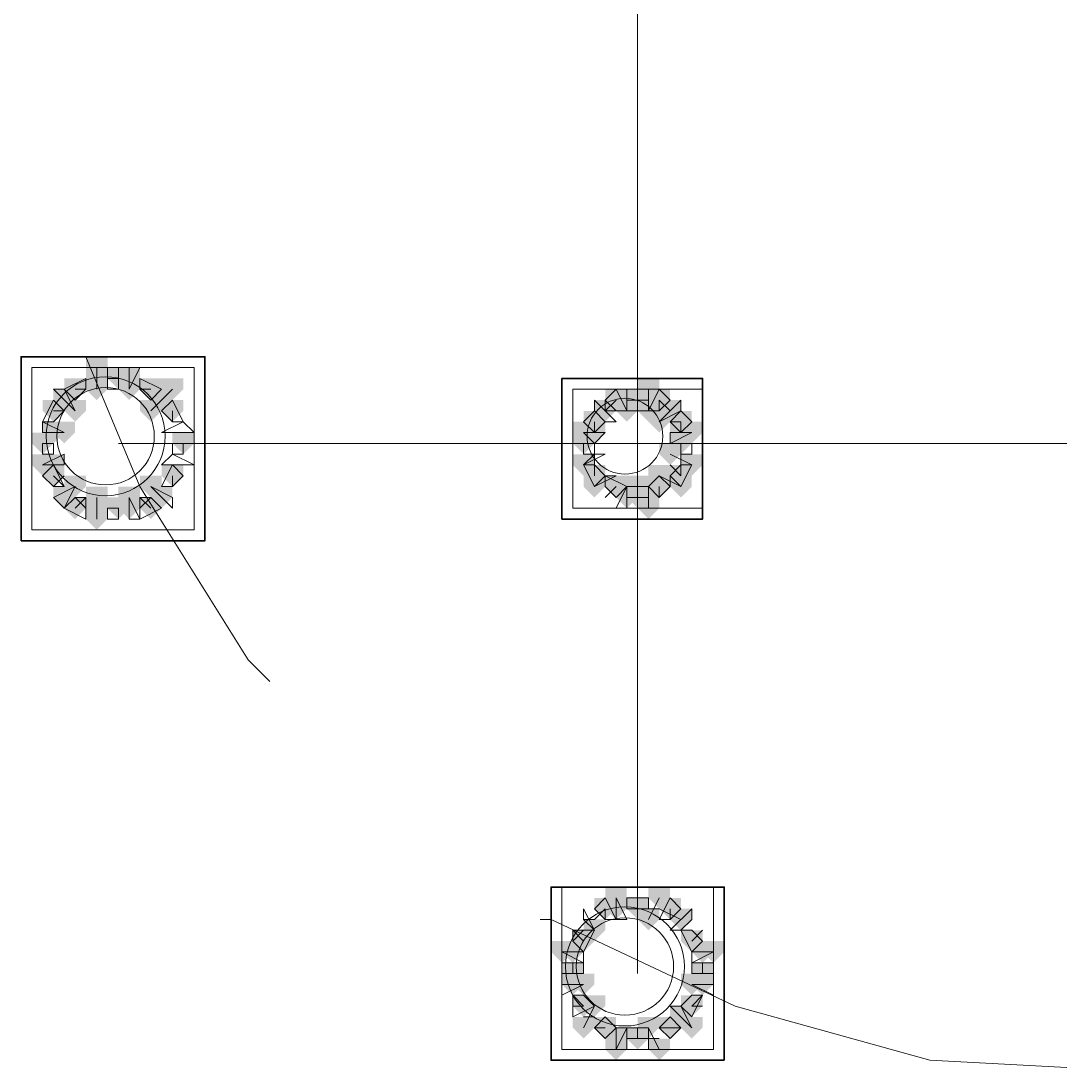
# Model space of a CAD drawing. Header units: millimetres. Extents: x 2315 to 4619, y 1334 to 1897.
# Drawn here: x 3606.06 to 3611.92, y 1548.66 to 1554.59 of the extents above; entities that cross this region are included whole.
import ezdxf

# ---------------------------------------------------------------- set-up
doc = ezdxf.new("R2010")
doc.units = ezdxf.units.MM
for name, color, linetype, true_color in [('PDF_10', 7, 'Continuous', 0x00b85c), ('PDF_AXIS', 7, 'Continuous', 0x00b85c), ('PDF_柱构件', 7, 'Continuous', 0x00b85c), ('PDF_转运站初步方案', 7, 'Continuous', 0x00b85c)]:
    doc.layers.add(name, color=color, linetype=linetype, true_color=true_color)
doc.layers.add('PDF_中心线层', color=1, linetype='Continuous')
doc.layers.add('PDF_粗实线层', color=7, linetype='Continuous')

msp = doc.modelspace()

# ---------------------------------------------------------------- hatches: boundary and pattern name
at = {"layer": 'PDF_10', "transparency": 33554559}
for points in [[(3606.6056, 1552.6298), (3606.5445, 1552.6298), (3606.5445, 1552.5687), (3606.6056, 1552.5076), (3606.6667, 1552.5687), (3606.6667, 1552.6298)], [(3606.6056, 1552.6298), (3606.5445, 1552.6298), (3606.5445, 1552.5687), (3606.6056, 1552.5076), (3606.6667, 1552.5687), (3606.6667, 1552.6298)], [(3606.3613, 1552.5687), (3606.3002, 1552.5687), (3606.3002, 1552.5076), (3606.3613, 1552.4466), (3606.4223, 1552.5076), (3606.4223, 1552.5687)], [(3606.3613, 1552.5687), (3606.3002, 1552.5687), (3606.3002, 1552.5076), (3606.3613, 1552.4466), (3606.4223, 1552.5076), (3606.4223, 1552.5687)], [(3606.7888, 1552.5687), (3606.7277, 1552.5687), (3606.7277, 1552.5076), (3606.7888, 1552.4466), (3606.8499, 1552.5076), (3606.8499, 1552.5687)], [(3606.7888, 1552.5687), (3606.7277, 1552.5687), (3606.7277, 1552.5076), (3606.7888, 1552.4466), (3606.8499, 1552.5076), (3606.8499, 1552.5687)], [(3609.4153, 1552.5076), (3609.3542, 1552.5076), (3609.3542, 1552.4466), (3609.4153, 1552.3855), (3609.4764, 1552.4466), (3609.4764, 1552.5076)], [(3609.4153, 1552.5076), (3609.3542, 1552.5076), (3609.3542, 1552.4466), (3609.4153, 1552.3855), (3609.4764, 1552.4466), (3609.4764, 1552.5076)], [(3609.5375, 1552.5076), (3609.4764, 1552.5076), (3609.4764, 1552.4466), (3609.5375, 1552.3855), (3609.5986, 1552.4466), (3609.5986, 1552.5076)], [(3609.5375, 1552.5076), (3609.4764, 1552.5076), (3609.4764, 1552.4466), (3609.5375, 1552.3855), (3609.5986, 1552.4466), (3609.5986, 1552.5076)], [(3609.6596, 1552.5076), (3609.5986, 1552.5076), (3609.5986, 1552.4466), (3609.6596, 1552.3855), (3609.7207, 1552.4466), (3609.7207, 1552.5076)], [(3609.6596, 1552.5076), (3609.5986, 1552.5076), (3609.5986, 1552.4466), (3609.6596, 1552.3855), (3609.7207, 1552.4466), (3609.7207, 1552.5076)], [(3606.2391, 1552.4466), (3606.178, 1552.4466), (3606.178, 1552.3855), (3606.2391, 1552.3244), (3606.3002, 1552.3855), (3606.3002, 1552.4466)], [(3606.2391, 1552.4466), (3606.178, 1552.4466), (3606.178, 1552.3855), (3606.2391, 1552.3244), (3606.3002, 1552.3855), (3606.3002, 1552.4466)], [(3606.911, 1552.4466), (3606.8499, 1552.4466), (3606.8499, 1552.3855), (3606.911, 1552.3244), (3606.9721, 1552.3855), (3606.9721, 1552.4466)], [(3606.911, 1552.4466), (3606.8499, 1552.4466), (3606.8499, 1552.3855), (3606.911, 1552.3244), (3606.9721, 1552.3855), (3606.9721, 1552.4466)], [(3606.911, 1552.4466), (3606.8499, 1552.4466), (3606.8499, 1552.3855), (3606.911, 1552.3244), (3606.9721, 1552.3855), (3606.9721, 1552.4466)], [(3609.2931, 1552.3855), (3609.2321, 1552.3855), (3609.2321, 1552.3244), (3609.2931, 1552.2633), (3609.3542, 1552.3244), (3609.3542, 1552.3855)], [(3609.2931, 1552.3855), (3609.2321, 1552.3855), (3609.2321, 1552.3244), (3609.2931, 1552.2633), (3609.3542, 1552.3244), (3609.3542, 1552.3855)], [(3609.2931, 1552.3855), (3609.2321, 1552.3855), (3609.2321, 1552.3244), (3609.2931, 1552.2633), (3609.3542, 1552.3244), (3609.3542, 1552.3855)], [(3609.7818, 1552.3855), (3609.7207, 1552.3855), (3609.7207, 1552.3244), (3609.7818, 1552.2633), (3609.8429, 1552.3244), (3609.8429, 1552.3855)], [(3609.7818, 1552.3855), (3609.7207, 1552.3855), (3609.7207, 1552.3244), (3609.7818, 1552.2633), (3609.8429, 1552.3244), (3609.8429, 1552.3855)], [(3606.178, 1552.2633), (3606.1169, 1552.2633), (3606.1169, 1552.2022), (3606.178, 1552.1412), (3606.2391, 1552.2022), (3606.2391, 1552.2633)], [(3606.178, 1552.2633), (3606.1169, 1552.2633), (3606.1169, 1552.2022), (3606.178, 1552.1412), (3606.2391, 1552.2022), (3606.2391, 1552.2633)], [(3606.9721, 1552.2633), (3606.911, 1552.2633), (3606.911, 1552.2022), (3606.9721, 1552.1412), (3607.0331, 1552.2022), (3607.0331, 1552.2633)], [(3606.9721, 1552.2633), (3606.911, 1552.2633), (3606.911, 1552.2022), (3606.9721, 1552.1412), (3607.0331, 1552.2022), (3607.0331, 1552.2633)], [(3609.2321, 1552.2633), (3609.171, 1552.2633), (3609.171, 1552.2022), (3609.2321, 1552.1412), (3609.2931, 1552.2022), (3609.2931, 1552.2633)], [(3609.2321, 1552.2633), (3609.171, 1552.2633), (3609.171, 1552.2022), (3609.2321, 1552.1412), (3609.2931, 1552.2022), (3609.2931, 1552.2633)], [(3609.7818, 1552.2633), (3609.7207, 1552.2633), (3609.7207, 1552.2022), (3609.7818, 1552.1412), (3609.8429, 1552.2022), (3609.8429, 1552.2633)], [(3609.7818, 1552.2633), (3609.7207, 1552.2633), (3609.7207, 1552.2022), (3609.7818, 1552.1412), (3609.8429, 1552.2022), (3609.8429, 1552.2633)], [(3606.2391, 1552.0801), (3606.178, 1552.0801), (3606.178, 1552.019), (3606.2391, 1551.9579), (3606.3002, 1552.019), (3606.3002, 1552.0801)], [(3606.2391, 1552.0801), (3606.178, 1552.0801), (3606.178, 1552.019), (3606.2391, 1551.9579), (3606.3002, 1552.019), (3606.3002, 1552.0801)], [(3606.911, 1552.0801), (3606.8499, 1552.0801), (3606.8499, 1552.019), (3606.911, 1551.9579), (3606.9721, 1552.019), (3606.9721, 1552.0801)], [(3606.911, 1552.0801), (3606.8499, 1552.0801), (3606.8499, 1552.019), (3606.911, 1551.9579), (3606.9721, 1552.019), (3606.9721, 1552.0801)], [(3609.2931, 1552.0801), (3609.2321, 1552.0801), (3609.2321, 1552.019), (3609.2931, 1551.9579), (3609.3542, 1552.019), (3609.3542, 1552.0801)], [(3609.2931, 1552.0801), (3609.2321, 1552.0801), (3609.2321, 1552.019), (3609.2931, 1551.9579), (3609.3542, 1552.019), (3609.3542, 1552.0801)], [(3609.7818, 1552.0801), (3609.7207, 1552.0801), (3609.7207, 1552.019), (3609.7818, 1551.9579), (3609.8429, 1552.019), (3609.8429, 1552.0801)], [(3609.7818, 1552.0801), (3609.7207, 1552.0801), (3609.7207, 1552.019), (3609.7818, 1551.9579), (3609.8429, 1552.019), (3609.8429, 1552.0801)], [(3609.4153, 1552.019), (3609.3542, 1552.019), (3609.3542, 1551.9579), (3609.4153, 1551.8968), (3609.4764, 1551.9579), (3609.4764, 1552.019)], [(3609.4153, 1552.019), (3609.3542, 1552.019), (3609.3542, 1551.9579), (3609.4153, 1551.8968), (3609.4764, 1551.9579), (3609.4764, 1552.019)], [(3609.6596, 1552.019), (3609.5986, 1552.019), (3609.5986, 1551.9579), (3609.6596, 1551.8968), (3609.7207, 1551.9579), (3609.7207, 1552.019)], [(3609.6596, 1552.019), (3609.5986, 1552.019), (3609.5986, 1551.9579), (3609.6596, 1551.8968), (3609.7207, 1551.9579), (3609.7207, 1552.019)], [(3609.5375, 1551.9579), (3609.4764, 1551.9579), (3609.4764, 1551.8968), (3609.5375, 1551.8357), (3609.5986, 1551.8968), (3609.5986, 1551.9579)], [(3609.5375, 1551.9579), (3609.4764, 1551.9579), (3609.4764, 1551.8968), (3609.5375, 1551.8357), (3609.5986, 1551.8968), (3609.5986, 1551.9579)], [(3606.3613, 1551.8968), (3606.3002, 1551.8968), (3606.3002, 1551.8357), (3606.3613, 1551.7747), (3606.4223, 1551.8357), (3606.4223, 1551.8968)], [(3606.3613, 1551.8968), (3606.3002, 1551.8968), (3606.3002, 1551.8357), (3606.3613, 1551.7747), (3606.4223, 1551.8357), (3606.4223, 1551.8968)], [(3606.6056, 1551.8968), (3606.5445, 1551.8968), (3606.5445, 1551.8357), (3606.6056, 1551.7747), (3606.6667, 1551.8357), (3606.6667, 1551.8968)], [(3606.6056, 1551.8968), (3606.5445, 1551.8968), (3606.5445, 1551.8357), (3606.6056, 1551.7747), (3606.6667, 1551.8357), (3606.6667, 1551.8968)], [(3606.7888, 1551.8968), (3606.7277, 1551.8968), (3606.7277, 1551.8357), (3606.7888, 1551.7747), (3606.8499, 1551.8357), (3606.8499, 1551.8968)], [(3606.7888, 1551.8968), (3606.7277, 1551.8968), (3606.7277, 1551.8357), (3606.7888, 1551.7747), (3606.8499, 1551.8357), (3606.8499, 1551.8968)], [(3609.3542, 1549.6368), (3609.2931, 1549.6368), (3609.2931, 1549.5757), (3609.3542, 1549.5147), (3609.4153, 1549.5757), (3609.4153, 1549.6368)], [(3609.3542, 1549.6368), (3609.2931, 1549.6368), (3609.2931, 1549.5757), (3609.3542, 1549.5147), (3609.4153, 1549.5757), (3609.4153, 1549.6368)], [(3609.5375, 1549.6368), (3609.4764, 1549.6368), (3609.4764, 1549.5757), (3609.5375, 1549.5147), (3609.5986, 1549.5757), (3609.5986, 1549.6368)], [(3609.5375, 1549.6368), (3609.4764, 1549.6368), (3609.4764, 1549.5757), (3609.5375, 1549.5147), (3609.5986, 1549.5757), (3609.5986, 1549.6368)], [(3609.7207, 1549.6368), (3609.6596, 1549.6368), (3609.6596, 1549.5757), (3609.7207, 1549.5147), (3609.7818, 1549.5757), (3609.7818, 1549.6368)], [(3609.7207, 1549.6368), (3609.6596, 1549.6368), (3609.6596, 1549.5757), (3609.7207, 1549.5147), (3609.7818, 1549.5757), (3609.7818, 1549.6368)], [(3609.2321, 1549.4536), (3609.171, 1549.4536), (3609.171, 1549.3925), (3609.2321, 1549.3314), (3609.2931, 1549.3925), (3609.2931, 1549.4536)], [(3609.2321, 1549.4536), (3609.171, 1549.4536), (3609.171, 1549.3925), (3609.2321, 1549.3314), (3609.2931, 1549.3925), (3609.2931, 1549.4536)], [(3609.8429, 1549.4536), (3609.7818, 1549.4536), (3609.7818, 1549.3925), (3609.8429, 1549.3314), (3609.904, 1549.3925), (3609.904, 1549.4536)], [(3609.8429, 1549.4536), (3609.7818, 1549.4536), (3609.7818, 1549.3925), (3609.8429, 1549.3314), (3609.904, 1549.3925), (3609.904, 1549.4536)], [(3609.171, 1549.2703), (3609.1099, 1549.2703), (3609.1099, 1549.2093), (3609.171, 1549.1482), (3609.2321, 1549.2093), (3609.2321, 1549.2703)], [(3609.171, 1549.2703), (3609.1099, 1549.2703), (3609.1099, 1549.2093), (3609.171, 1549.1482), (3609.2321, 1549.2093), (3609.2321, 1549.2703)], [(3609.904, 1549.2703), (3609.8429, 1549.2703), (3609.8429, 1549.2093), (3609.904, 1549.1482), (3609.965, 1549.2093), (3609.965, 1549.2703)], [(3609.904, 1549.2703), (3609.8429, 1549.2703), (3609.8429, 1549.2093), (3609.904, 1549.1482), (3609.965, 1549.2093), (3609.965, 1549.2703)], [(3609.904, 1549.2703), (3609.8429, 1549.2703), (3609.8429, 1549.2093), (3609.904, 1549.1482), (3609.965, 1549.2093), (3609.965, 1549.2703)], [(3609.2321, 1549.0871), (3609.171, 1549.0871), (3609.171, 1549.026), (3609.2321, 1548.9649), (3609.2931, 1549.026), (3609.2931, 1549.0871)], [(3609.2321, 1549.0871), (3609.171, 1549.0871), (3609.171, 1549.026), (3609.2321, 1548.9649), (3609.2931, 1549.026), (3609.2931, 1549.0871)], [(3609.8429, 1549.0871), (3609.7818, 1549.0871), (3609.7818, 1549.026), (3609.8429, 1548.9649), (3609.904, 1549.026), (3609.904, 1549.0871)], [(3609.8429, 1549.0871), (3609.7818, 1549.0871), (3609.7818, 1549.026), (3609.8429, 1548.9649), (3609.904, 1549.026), (3609.904, 1549.0871)], [(3609.3542, 1548.9649), (3609.2931, 1548.9649), (3609.2931, 1548.9039), (3609.3542, 1548.8428), (3609.4153, 1548.9039), (3609.4153, 1548.9649)], [(3609.3542, 1548.9649), (3609.2931, 1548.9649), (3609.2931, 1548.9039), (3609.3542, 1548.8428), (3609.4153, 1548.9039), (3609.4153, 1548.9649)], [(3609.3542, 1548.9649), (3609.2931, 1548.9649), (3609.2931, 1548.9039), (3609.3542, 1548.8428), (3609.4153, 1548.9039), (3609.4153, 1548.9649)], [(3609.7207, 1548.9649), (3609.6596, 1548.9649), (3609.6596, 1548.9039), (3609.7207, 1548.8428), (3609.7818, 1548.9039), (3609.7818, 1548.9649)], [(3609.7207, 1548.9649), (3609.6596, 1548.9649), (3609.6596, 1548.9039), (3609.7207, 1548.8428), (3609.7818, 1548.9039), (3609.7818, 1548.9649)], [(3609.7207, 1548.9649), (3609.6596, 1548.9649), (3609.6596, 1548.9039), (3609.7207, 1548.8428), (3609.7818, 1548.9039), (3609.7818, 1548.9649)], [(3609.5375, 1548.9039), (3609.4764, 1548.9039), (3609.4764, 1548.8428), (3609.5375, 1548.7817), (3609.5986, 1548.8428), (3609.5986, 1548.9039)], [(3609.5375, 1548.9039), (3609.4764, 1548.9039), (3609.4764, 1548.8428), (3609.5375, 1548.7817), (3609.5986, 1548.8428), (3609.5986, 1548.9039)]]:
    msp.add_hatch(color=256, dxfattribs=at).paths.add_polyline_path(points)
at = {"layer": 'PDF_柱构件', "transparency": 33554559}
for points in [[(3606.4834, 1552.6909), (3606.4223, 1552.6909), (3606.4223, 1552.6298), (3606.4834, 1552.5687), (3606.5445, 1552.6298), (3606.5445, 1552.6909)], [(3606.4834, 1552.6298), (3606.4223, 1552.6298), (3606.4223, 1552.5687), (3606.4834, 1552.5076), (3606.5445, 1552.5687), (3606.5445, 1552.6298)], [(3606.6667, 1552.6298), (3606.6056, 1552.6298), (3606.6056, 1552.5687), (3606.6667, 1552.5076), (3606.7277, 1552.5687), (3606.7277, 1552.6298)], [(3606.4834, 1552.5687), (3606.4223, 1552.5687), (3606.4223, 1552.5076), (3606.4834, 1552.4466), (3606.5445, 1552.5076), (3606.5445, 1552.5687)], [(3606.6667, 1552.5687), (3606.6056, 1552.5687), (3606.6056, 1552.5076), (3606.6667, 1552.4466), (3606.7277, 1552.5076), (3606.7277, 1552.5687)], [(3606.911, 1552.5687), (3606.8499, 1552.5687), (3606.8499, 1552.5076), (3606.911, 1552.4466), (3606.9721, 1552.5076), (3606.9721, 1552.5687)], [(3609.5986, 1552.5687), (3609.5375, 1552.5687), (3609.5375, 1552.5076), (3609.5986, 1552.4466), (3609.6596, 1552.5076), (3609.6596, 1552.5687)], [(3606.3002, 1552.5076), (3606.2391, 1552.5076), (3606.2391, 1552.4466), (3606.3002, 1552.3855), (3606.3613, 1552.4466), (3606.3613, 1552.5076)], [(3606.8499, 1552.5076), (3606.7888, 1552.5076), (3606.7888, 1552.4466), (3606.8499, 1552.3855), (3606.911, 1552.4466), (3606.911, 1552.5076)], [(3609.4764, 1552.5076), (3609.4153, 1552.5076), (3609.4153, 1552.4466), (3609.4764, 1552.3855), (3609.5375, 1552.4466), (3609.5375, 1552.5076)], [(3609.5986, 1552.5076), (3609.5375, 1552.5076), (3609.5375, 1552.4466), (3609.5986, 1552.3855), (3609.6596, 1552.4466), (3609.6596, 1552.5076)], [(3606.3613, 1552.4466), (3606.3002, 1552.4466), (3606.3002, 1552.3855), (3606.3613, 1552.3244), (3606.4223, 1552.3855), (3606.4223, 1552.4466)], [(3606.7888, 1552.4466), (3606.7277, 1552.4466), (3606.7277, 1552.3855), (3606.7888, 1552.3244), (3606.8499, 1552.3855), (3606.8499, 1552.4466)], [(3609.3542, 1552.4466), (3609.2931, 1552.4466), (3609.2931, 1552.3855), (3609.3542, 1552.3244), (3609.4153, 1552.3855), (3609.4153, 1552.4466)], [(3609.4764, 1552.4466), (3609.4153, 1552.4466), (3609.4153, 1552.3855), (3609.4764, 1552.3244), (3609.5375, 1552.3855), (3609.5375, 1552.4466)], [(3609.5986, 1552.4466), (3609.5375, 1552.4466), (3609.5375, 1552.3855), (3609.5986, 1552.3244), (3609.6596, 1552.3855), (3609.6596, 1552.4466)], [(3609.7207, 1552.4466), (3609.6596, 1552.4466), (3609.6596, 1552.3855), (3609.7207, 1552.3244), (3609.7818, 1552.3855), (3609.7818, 1552.4466)], [(3609.6596, 1552.3855), (3609.5986, 1552.3855), (3609.5986, 1552.3244), (3609.6596, 1552.2633), (3609.7207, 1552.3244), (3609.7207, 1552.3855)], [(3606.2391, 1552.3244), (3606.178, 1552.3244), (3606.178, 1552.2633), (3606.2391, 1552.2022), (3606.3002, 1552.2633), (3606.3002, 1552.3244)], [(3606.3002, 1552.3244), (3606.2391, 1552.3244), (3606.2391, 1552.2633), (3606.3002, 1552.2022), (3606.3613, 1552.2633), (3606.3613, 1552.3244)], [(3609.2321, 1552.3244), (3609.171, 1552.3244), (3609.171, 1552.2633), (3609.2321, 1552.2022), (3609.2931, 1552.2633), (3609.2931, 1552.3244)], [(3609.2931, 1552.3244), (3609.2321, 1552.3244), (3609.2321, 1552.2633), (3609.2931, 1552.2022), (3609.3542, 1552.2633), (3609.3542, 1552.3244)], [(3609.7818, 1552.3244), (3609.7207, 1552.3244), (3609.7207, 1552.2633), (3609.7818, 1552.2022), (3609.8429, 1552.2633), (3609.8429, 1552.3244)], [(3609.8429, 1552.3244), (3609.7818, 1552.3244), (3609.7818, 1552.2633), (3609.8429, 1552.2022), (3609.904, 1552.2633), (3609.904, 1552.3244)], [(3609.7207, 1552.2022), (3609.6596, 1552.2022), (3609.6596, 1552.1412), (3609.7207, 1552.0801), (3609.7818, 1552.1412), (3609.7818, 1552.2022)], [(3606.178, 1552.1412), (3606.1169, 1552.1412), (3606.1169, 1552.0801), (3606.178, 1552.019), (3606.2391, 1552.0801), (3606.2391, 1552.1412)], [(3606.2391, 1552.1412), (3606.178, 1552.1412), (3606.178, 1552.0801), (3606.2391, 1552.019), (3606.3002, 1552.0801), (3606.3002, 1552.1412)], [(3609.2321, 1552.1412), (3609.171, 1552.1412), (3609.171, 1552.0801), (3609.2321, 1552.019), (3609.2931, 1552.0801), (3609.2931, 1552.1412)], [(3609.8429, 1552.1412), (3609.7818, 1552.1412), (3609.7818, 1552.0801), (3609.8429, 1552.019), (3609.904, 1552.0801), (3609.904, 1552.1412)], [(3609.6596, 1552.0801), (3609.5986, 1552.0801), (3609.5986, 1552.019), (3609.6596, 1551.9579), (3609.7207, 1552.019), (3609.7207, 1552.0801)], [(3606.3613, 1552.019), (3606.3002, 1552.019), (3606.3002, 1551.9579), (3606.3613, 1551.8968), (3606.4223, 1551.9579), (3606.4223, 1552.019)], [(3606.7888, 1552.019), (3606.7277, 1552.019), (3606.7277, 1551.9579), (3606.7888, 1551.8968), (3606.8499, 1551.9579), (3606.8499, 1552.019)], [(3609.2931, 1552.019), (3609.2321, 1552.019), (3609.2321, 1551.9579), (3609.2931, 1551.8968), (3609.3542, 1551.9579), (3609.3542, 1552.019)], [(3609.4764, 1552.019), (3609.4153, 1552.019), (3609.4153, 1551.9579), (3609.4764, 1551.8968), (3609.5375, 1551.9579), (3609.5375, 1552.019)], [(3609.5986, 1552.019), (3609.5375, 1552.019), (3609.5375, 1551.9579), (3609.5986, 1551.8968), (3609.6596, 1551.9579), (3609.6596, 1552.019)], [(3609.7818, 1552.019), (3609.7207, 1552.019), (3609.7207, 1551.9579), (3609.7818, 1551.8968), (3609.8429, 1551.9579), (3609.8429, 1552.019)], [(3606.3002, 1551.9579), (3606.2391, 1551.9579), (3606.2391, 1551.8968), (3606.3002, 1551.8357), (3606.3613, 1551.8968), (3606.3613, 1551.9579)], [(3606.4834, 1551.9579), (3606.4223, 1551.9579), (3606.4223, 1551.8968), (3606.4834, 1551.8357), (3606.5445, 1551.8968), (3606.5445, 1551.9579)], [(3606.6667, 1551.9579), (3606.6056, 1551.9579), (3606.6056, 1551.8968), (3606.6667, 1551.8357), (3606.7277, 1551.8968), (3606.7277, 1551.9579)], [(3606.8499, 1551.9579), (3606.7888, 1551.9579), (3606.7888, 1551.8968), (3606.8499, 1551.8357), (3606.911, 1551.8968), (3606.911, 1551.9579)], [(3609.4764, 1551.9579), (3609.4153, 1551.9579), (3609.4153, 1551.8968), (3609.4764, 1551.8357), (3609.5375, 1551.8968), (3609.5375, 1551.9579)], [(3609.5986, 1551.9579), (3609.5375, 1551.9579), (3609.5375, 1551.8968), (3609.5986, 1551.8357), (3609.6596, 1551.8968), (3609.6596, 1551.9579)], [(3606.4834, 1551.8968), (3606.4223, 1551.8968), (3606.4223, 1551.8357), (3606.4834, 1551.7747), (3606.5445, 1551.8357), (3606.5445, 1551.8968)], [(3606.6667, 1551.8968), (3606.6056, 1551.8968), (3606.6056, 1551.8357), (3606.6667, 1551.7747), (3606.7277, 1551.8357), (3606.7277, 1551.8968)], [(3609.5986, 1551.8968), (3609.5375, 1551.8968), (3609.5375, 1551.8357), (3609.5986, 1551.7747), (3609.6596, 1551.8357), (3609.6596, 1551.8968)], [(3606.4834, 1551.8357), (3606.4223, 1551.8357), (3606.4223, 1551.7747), (3606.4834, 1551.7136), (3606.5445, 1551.7747), (3606.5445, 1551.8357)], [(3609.4153, 1549.6979), (3609.3542, 1549.6979), (3609.3542, 1549.6368), (3609.4153, 1549.5757), (3609.4764, 1549.6368), (3609.4764, 1549.6979)], [(3609.6596, 1549.6979), (3609.5986, 1549.6979), (3609.5986, 1549.6368), (3609.6596, 1549.5757), (3609.7207, 1549.6368), (3609.7207, 1549.6979)], [(3609.4153, 1549.6368), (3609.3542, 1549.6368), (3609.3542, 1549.5757), (3609.4153, 1549.5147), (3609.4764, 1549.5757), (3609.4764, 1549.6368)], [(3609.5986, 1549.5757), (3609.5375, 1549.5757), (3609.5375, 1549.5147), (3609.5986, 1549.4536), (3609.6596, 1549.5147), (3609.6596, 1549.5757)], [(3609.7818, 1549.5757), (3609.7207, 1549.5757), (3609.7207, 1549.5147), (3609.7818, 1549.4536), (3609.8429, 1549.5147), (3609.8429, 1549.5757)], [(3609.2931, 1549.5147), (3609.2321, 1549.5147), (3609.2321, 1549.4536), (3609.2931, 1549.3925), (3609.3542, 1549.4536), (3609.3542, 1549.5147)], [(3609.1099, 1549.3925), (3609.0488, 1549.3925), (3609.0488, 1549.3314), (3609.1099, 1549.2703), (3609.171, 1549.3314), (3609.171, 1549.3925)], [(3609.171, 1549.3925), (3609.1099, 1549.3925), (3609.1099, 1549.3314), (3609.171, 1549.2703), (3609.2321, 1549.3314), (3609.2321, 1549.3925)], [(3609.904, 1549.3925), (3609.8429, 1549.3925), (3609.8429, 1549.3314), (3609.904, 1549.2703), (3609.965, 1549.3314), (3609.965, 1549.3925)], [(3609.965, 1549.3925), (3609.904, 1549.3925), (3609.904, 1549.3314), (3609.965, 1549.2703), (3610.0261, 1549.3314), (3610.0261, 1549.3925)], [(3609.171, 1549.2093), (3609.1099, 1549.2093), (3609.1099, 1549.1482), (3609.171, 1549.0871), (3609.2321, 1549.1482), (3609.2321, 1549.2093)], [(3609.2321, 1549.2093), (3609.171, 1549.2093), (3609.171, 1549.1482), (3609.2321, 1549.0871), (3609.2931, 1549.1482), (3609.2931, 1549.2093)], [(3609.8429, 1549.2093), (3609.7818, 1549.2093), (3609.7818, 1549.1482), (3609.8429, 1549.0871), (3609.904, 1549.1482), (3609.904, 1549.2093)], [(3609.904, 1549.2093), (3609.8429, 1549.2093), (3609.8429, 1549.1482), (3609.904, 1549.0871), (3609.965, 1549.1482), (3609.965, 1549.2093)], [(3609.2931, 1549.0871), (3609.2321, 1549.0871), (3609.2321, 1549.026), (3609.2931, 1548.9649), (3609.3542, 1549.026), (3609.3542, 1549.0871)], [(3609.7818, 1549.026), (3609.7207, 1549.026), (3609.7207, 1548.9649), (3609.7818, 1548.9039), (3609.8429, 1548.9649), (3609.8429, 1549.026)], [(3609.2321, 1548.9649), (3609.171, 1548.9649), (3609.171, 1548.9039), (3609.2321, 1548.8428), (3609.2931, 1548.9039), (3609.2931, 1548.9649)], [(3609.5986, 1548.9649), (3609.5375, 1548.9649), (3609.5375, 1548.9039), (3609.5986, 1548.8428), (3609.6596, 1548.9039), (3609.6596, 1548.9649)], [(3609.8429, 1548.9649), (3609.7818, 1548.9649), (3609.7818, 1548.9039), (3609.8429, 1548.8428), (3609.904, 1548.9039), (3609.904, 1548.9649)], [(3609.4153, 1548.9039), (3609.3542, 1548.9039), (3609.3542, 1548.8428), (3609.4153, 1548.7817), (3609.4764, 1548.8428), (3609.4764, 1548.9039)], [(3609.4153, 1548.8428), (3609.3542, 1548.8428), (3609.3542, 1548.7817), (3609.4153, 1548.7206), (3609.4764, 1548.7817), (3609.4764, 1548.8428)], [(3609.6596, 1548.8428), (3609.5986, 1548.8428), (3609.5986, 1548.7817), (3609.6596, 1548.7206), (3609.7207, 1548.7817), (3609.7207, 1548.8428)]]:
    msp.add_hatch(color=256, dxfattribs=at).paths.add_polyline_path(points)
at = {"layer": 'PDF_转运站初步方案', "transparency": 33554559}
for points in [[(3606.6056, 1552.6298), (3606.5445, 1552.6298), (3606.5445, 1552.5687), (3606.6056, 1552.5076), (3606.6667, 1552.5687), (3606.6667, 1552.6298)], [(3606.6056, 1552.6298), (3606.5445, 1552.6298), (3606.5445, 1552.5687), (3606.6056, 1552.5076), (3606.6667, 1552.5687), (3606.6667, 1552.6298)], [(3606.3613, 1552.5687), (3606.3002, 1552.5687), (3606.3002, 1552.5076), (3606.3613, 1552.4466), (3606.4223, 1552.5076), (3606.4223, 1552.5687)], [(3606.3613, 1552.5687), (3606.3002, 1552.5687), (3606.3002, 1552.5076), (3606.3613, 1552.4466), (3606.4223, 1552.5076), (3606.4223, 1552.5687)], [(3606.7888, 1552.5687), (3606.7277, 1552.5687), (3606.7277, 1552.5076), (3606.7888, 1552.4466), (3606.8499, 1552.5076), (3606.8499, 1552.5687)], [(3606.7888, 1552.5687), (3606.7277, 1552.5687), (3606.7277, 1552.5076), (3606.7888, 1552.4466), (3606.8499, 1552.5076), (3606.8499, 1552.5687)], [(3609.4153, 1552.5076), (3609.3542, 1552.5076), (3609.3542, 1552.4466), (3609.4153, 1552.3855), (3609.4764, 1552.4466), (3609.4764, 1552.5076)], [(3609.4153, 1552.5076), (3609.3542, 1552.5076), (3609.3542, 1552.4466), (3609.4153, 1552.3855), (3609.4764, 1552.4466), (3609.4764, 1552.5076)], [(3609.5375, 1552.5076), (3609.4764, 1552.5076), (3609.4764, 1552.4466), (3609.5375, 1552.3855), (3609.5986, 1552.4466), (3609.5986, 1552.5076)], [(3609.5375, 1552.5076), (3609.4764, 1552.5076), (3609.4764, 1552.4466), (3609.5375, 1552.3855), (3609.5986, 1552.4466), (3609.5986, 1552.5076)], [(3609.6596, 1552.5076), (3609.5986, 1552.5076), (3609.5986, 1552.4466), (3609.6596, 1552.3855), (3609.7207, 1552.4466), (3609.7207, 1552.5076)], [(3609.6596, 1552.5076), (3609.5986, 1552.5076), (3609.5986, 1552.4466), (3609.6596, 1552.3855), (3609.7207, 1552.4466), (3609.7207, 1552.5076)], [(3606.2391, 1552.4466), (3606.178, 1552.4466), (3606.178, 1552.3855), (3606.2391, 1552.3244), (3606.3002, 1552.3855), (3606.3002, 1552.4466)], [(3606.2391, 1552.4466), (3606.178, 1552.4466), (3606.178, 1552.3855), (3606.2391, 1552.3244), (3606.3002, 1552.3855), (3606.3002, 1552.4466)], [(3606.911, 1552.4466), (3606.8499, 1552.4466), (3606.8499, 1552.3855), (3606.911, 1552.3244), (3606.9721, 1552.3855), (3606.9721, 1552.4466)], [(3606.911, 1552.4466), (3606.8499, 1552.4466), (3606.8499, 1552.3855), (3606.911, 1552.3244), (3606.9721, 1552.3855), (3606.9721, 1552.4466)], [(3609.2931, 1552.3855), (3609.2321, 1552.3855), (3609.2321, 1552.3244), (3609.2931, 1552.2633), (3609.3542, 1552.3244), (3609.3542, 1552.3855)], [(3609.2931, 1552.3855), (3609.2321, 1552.3855), (3609.2321, 1552.3244), (3609.2931, 1552.2633), (3609.3542, 1552.3244), (3609.3542, 1552.3855)], [(3609.7818, 1552.3855), (3609.7207, 1552.3855), (3609.7207, 1552.3244), (3609.7818, 1552.2633), (3609.8429, 1552.3244), (3609.8429, 1552.3855)], [(3609.7818, 1552.3855), (3609.7207, 1552.3855), (3609.7207, 1552.3244), (3609.7818, 1552.2633), (3609.8429, 1552.3244), (3609.8429, 1552.3855)], [(3606.178, 1552.2633), (3606.1169, 1552.2633), (3606.1169, 1552.2022), (3606.178, 1552.1412), (3606.2391, 1552.2022), (3606.2391, 1552.2633)], [(3606.178, 1552.2633), (3606.1169, 1552.2633), (3606.1169, 1552.2022), (3606.178, 1552.1412), (3606.2391, 1552.2022), (3606.2391, 1552.2633)], [(3606.9721, 1552.2633), (3606.911, 1552.2633), (3606.911, 1552.2022), (3606.9721, 1552.1412), (3607.0331, 1552.2022), (3607.0331, 1552.2633)], [(3606.9721, 1552.2633), (3606.911, 1552.2633), (3606.911, 1552.2022), (3606.9721, 1552.1412), (3607.0331, 1552.2022), (3607.0331, 1552.2633)], [(3609.2321, 1552.2633), (3609.171, 1552.2633), (3609.171, 1552.2022), (3609.2321, 1552.1412), (3609.2931, 1552.2022), (3609.2931, 1552.2633)], [(3609.2321, 1552.2633), (3609.171, 1552.2633), (3609.171, 1552.2022), (3609.2321, 1552.1412), (3609.2931, 1552.2022), (3609.2931, 1552.2633)], [(3609.7818, 1552.2633), (3609.7207, 1552.2633), (3609.7207, 1552.2022), (3609.7818, 1552.1412), (3609.8429, 1552.2022), (3609.8429, 1552.2633)], [(3609.7818, 1552.2633), (3609.7207, 1552.2633), (3609.7207, 1552.2022), (3609.7818, 1552.1412), (3609.8429, 1552.2022), (3609.8429, 1552.2633)], [(3606.2391, 1552.0801), (3606.178, 1552.0801), (3606.178, 1552.019), (3606.2391, 1551.9579), (3606.3002, 1552.019), (3606.3002, 1552.0801)], [(3606.2391, 1552.0801), (3606.178, 1552.0801), (3606.178, 1552.019), (3606.2391, 1551.9579), (3606.3002, 1552.019), (3606.3002, 1552.0801)], [(3606.911, 1552.0801), (3606.8499, 1552.0801), (3606.8499, 1552.019), (3606.911, 1551.9579), (3606.9721, 1552.019), (3606.9721, 1552.0801)], [(3606.911, 1552.0801), (3606.8499, 1552.0801), (3606.8499, 1552.019), (3606.911, 1551.9579), (3606.9721, 1552.019), (3606.9721, 1552.0801)], [(3609.2931, 1552.0801), (3609.2321, 1552.0801), (3609.2321, 1552.019), (3609.2931, 1551.9579), (3609.3542, 1552.019), (3609.3542, 1552.0801)], [(3609.2931, 1552.0801), (3609.2321, 1552.0801), (3609.2321, 1552.019), (3609.2931, 1551.9579), (3609.3542, 1552.019), (3609.3542, 1552.0801)], [(3609.7818, 1552.0801), (3609.7207, 1552.0801), (3609.7207, 1552.019), (3609.7818, 1551.9579), (3609.8429, 1552.019), (3609.8429, 1552.0801)], [(3609.7818, 1552.0801), (3609.7207, 1552.0801), (3609.7207, 1552.019), (3609.7818, 1551.9579), (3609.8429, 1552.019), (3609.8429, 1552.0801)], [(3609.4153, 1552.019), (3609.3542, 1552.019), (3609.3542, 1551.9579), (3609.4153, 1551.8968), (3609.4764, 1551.9579), (3609.4764, 1552.019)], [(3609.4153, 1552.019), (3609.3542, 1552.019), (3609.3542, 1551.9579), (3609.4153, 1551.8968), (3609.4764, 1551.9579), (3609.4764, 1552.019)], [(3609.6596, 1552.019), (3609.5986, 1552.019), (3609.5986, 1551.9579), (3609.6596, 1551.8968), (3609.7207, 1551.9579), (3609.7207, 1552.019)], [(3609.6596, 1552.019), (3609.5986, 1552.019), (3609.5986, 1551.9579), (3609.6596, 1551.8968), (3609.7207, 1551.9579), (3609.7207, 1552.019)], [(3609.5375, 1551.9579), (3609.4764, 1551.9579), (3609.4764, 1551.8968), (3609.5375, 1551.8357), (3609.5986, 1551.8968), (3609.5986, 1551.9579)], [(3609.5375, 1551.9579), (3609.4764, 1551.9579), (3609.4764, 1551.8968), (3609.5375, 1551.8357), (3609.5986, 1551.8968), (3609.5986, 1551.9579)], [(3606.3613, 1551.8968), (3606.3002, 1551.8968), (3606.3002, 1551.8357), (3606.3613, 1551.7747), (3606.4223, 1551.8357), (3606.4223, 1551.8968)], [(3606.3613, 1551.8968), (3606.3002, 1551.8968), (3606.3002, 1551.8357), (3606.3613, 1551.7747), (3606.4223, 1551.8357), (3606.4223, 1551.8968)], [(3606.6056, 1551.8968), (3606.5445, 1551.8968), (3606.5445, 1551.8357), (3606.6056, 1551.7747), (3606.6667, 1551.8357), (3606.6667, 1551.8968)], [(3606.6056, 1551.8968), (3606.5445, 1551.8968), (3606.5445, 1551.8357), (3606.6056, 1551.7747), (3606.6667, 1551.8357), (3606.6667, 1551.8968)], [(3606.7888, 1551.8968), (3606.7277, 1551.8968), (3606.7277, 1551.8357), (3606.7888, 1551.7747), (3606.8499, 1551.8357), (3606.8499, 1551.8968)], [(3606.7888, 1551.8968), (3606.7277, 1551.8968), (3606.7277, 1551.8357), (3606.7888, 1551.7747), (3606.8499, 1551.8357), (3606.8499, 1551.8968)], [(3609.3542, 1549.6368), (3609.2931, 1549.6368), (3609.2931, 1549.5757), (3609.3542, 1549.5147), (3609.4153, 1549.5757), (3609.4153, 1549.6368)], [(3609.3542, 1549.6368), (3609.2931, 1549.6368), (3609.2931, 1549.5757), (3609.3542, 1549.5147), (3609.4153, 1549.5757), (3609.4153, 1549.6368)], [(3609.5375, 1549.6368), (3609.4764, 1549.6368), (3609.4764, 1549.5757), (3609.5375, 1549.5147), (3609.5986, 1549.5757), (3609.5986, 1549.6368)], [(3609.5375, 1549.6368), (3609.4764, 1549.6368), (3609.4764, 1549.5757), (3609.5375, 1549.5147), (3609.5986, 1549.5757), (3609.5986, 1549.6368)], [(3609.7207, 1549.6368), (3609.6596, 1549.6368), (3609.6596, 1549.5757), (3609.7207, 1549.5147), (3609.7818, 1549.5757), (3609.7818, 1549.6368)], [(3609.7207, 1549.6368), (3609.6596, 1549.6368), (3609.6596, 1549.5757), (3609.7207, 1549.5147), (3609.7818, 1549.5757), (3609.7818, 1549.6368)], [(3609.2321, 1549.4536), (3609.171, 1549.4536), (3609.171, 1549.3925), (3609.2321, 1549.3314), (3609.2931, 1549.3925), (3609.2931, 1549.4536)], [(3609.2321, 1549.4536), (3609.171, 1549.4536), (3609.171, 1549.3925), (3609.2321, 1549.3314), (3609.2931, 1549.3925), (3609.2931, 1549.4536)], [(3609.8429, 1549.4536), (3609.7818, 1549.4536), (3609.7818, 1549.3925), (3609.8429, 1549.3314), (3609.904, 1549.3925), (3609.904, 1549.4536)], [(3609.8429, 1549.4536), (3609.7818, 1549.4536), (3609.7818, 1549.3925), (3609.8429, 1549.3314), (3609.904, 1549.3925), (3609.904, 1549.4536)], [(3609.171, 1549.2703), (3609.1099, 1549.2703), (3609.1099, 1549.2093), (3609.171, 1549.1482), (3609.2321, 1549.2093), (3609.2321, 1549.2703)], [(3609.171, 1549.2703), (3609.1099, 1549.2703), (3609.1099, 1549.2093), (3609.171, 1549.1482), (3609.2321, 1549.2093), (3609.2321, 1549.2703)], [(3609.904, 1549.2703), (3609.8429, 1549.2703), (3609.8429, 1549.2093), (3609.904, 1549.1482), (3609.965, 1549.2093), (3609.965, 1549.2703)], [(3609.904, 1549.2703), (3609.8429, 1549.2703), (3609.8429, 1549.2093), (3609.904, 1549.1482), (3609.965, 1549.2093), (3609.965, 1549.2703)], [(3609.2321, 1549.0871), (3609.171, 1549.0871), (3609.171, 1549.026), (3609.2321, 1548.9649), (3609.2931, 1549.026), (3609.2931, 1549.0871)], [(3609.2321, 1549.0871), (3609.171, 1549.0871), (3609.171, 1549.026), (3609.2321, 1548.9649), (3609.2931, 1549.026), (3609.2931, 1549.0871)], [(3609.8429, 1549.0871), (3609.7818, 1549.0871), (3609.7818, 1549.026), (3609.8429, 1548.9649), (3609.904, 1549.026), (3609.904, 1549.0871)], [(3609.8429, 1549.0871), (3609.7818, 1549.0871), (3609.7818, 1549.026), (3609.8429, 1548.9649), (3609.904, 1549.026), (3609.904, 1549.0871)], [(3609.3542, 1548.9649), (3609.2931, 1548.9649), (3609.2931, 1548.9039), (3609.3542, 1548.8428), (3609.4153, 1548.9039), (3609.4153, 1548.9649)], [(3609.3542, 1548.9649), (3609.2931, 1548.9649), (3609.2931, 1548.9039), (3609.3542, 1548.8428), (3609.4153, 1548.9039), (3609.4153, 1548.9649)], [(3609.7207, 1548.9649), (3609.6596, 1548.9649), (3609.6596, 1548.9039), (3609.7207, 1548.8428), (3609.7818, 1548.9039), (3609.7818, 1548.9649)], [(3609.7207, 1548.9649), (3609.6596, 1548.9649), (3609.6596, 1548.9039), (3609.7207, 1548.8428), (3609.7818, 1548.9039), (3609.7818, 1548.9649)], [(3609.5375, 1548.9039), (3609.4764, 1548.9039), (3609.4764, 1548.8428), (3609.5375, 1548.7817), (3609.5986, 1548.8428), (3609.5986, 1548.9039)], [(3609.5375, 1548.9039), (3609.4764, 1548.9039), (3609.4764, 1548.8428), (3609.5375, 1548.7817), (3609.5986, 1548.8428), (3609.5986, 1548.9039)]]:
    msp.add_hatch(color=256, dxfattribs=at).paths.add_polyline_path(points)

# ---------------------------------------------------------------- linework, layer by layer
at = {"layer": 'PDF_10', "lineweight": 18}
for points in [[(3606.6056, 1552.5076), (3606.6056, 1552.5687), (3606.5445, 1552.5687)], [(3606.3613, 1552.5076), (3606.4223, 1552.5076), (3606.3613, 1552.5076)], [(3606.7888, 1552.5076), (3606.7277, 1552.5076), (3606.7888, 1552.5076)], [(3609.5375, 1552.4466), (3609.5375, 1552.5076)], [(3609.4153, 1552.4466), (3609.3542, 1552.3855)], [(3609.4153, 1552.3855), (3609.3542, 1552.4466)], [(3609.5986, 1552.4466), (3609.4764, 1552.4466)], [(3609.7207, 1552.3855), (3609.6596, 1552.4466), (3609.6596, 1552.3855)], [(3606.2391, 1552.3855), (3606.3002, 1552.3855), (3606.2391, 1552.3244)], [(3606.911, 1552.3244), (3606.911, 1552.3855)], [(3609.2931, 1552.3244), (3609.2931, 1552.2633)], [(3609.7818, 1552.2633), (3609.7818, 1552.3244), (3609.7207, 1552.3244)], [(3606.2391, 1552.2022), (3606.178, 1552.2022), (3606.178, 1552.1412)], [(3606.9721, 1552.1412), (3606.9721, 1552.2022), (3606.911, 1552.2022)], [(3609.2931, 1552.2022), (3609.2321, 1552.2022), (3609.2321, 1552.1412)], [(3609.7818, 1552.1412), (3609.7818, 1552.2022), (3609.8429, 1552.2022)], [(3609.2931, 1552.019), (3609.2931, 1552.0801), (3609.2931, 1552.019)], [(3609.7207, 1552.0801), (3609.7818, 1552.019), (3609.7818, 1552.0801)], [(3606.2391, 1552.019), (3606.3002, 1551.9579)], [(3606.3002, 1552.019), (3606.2391, 1551.9579)], [(3606.911, 1551.9579), (3606.911, 1552.019), (3606.911, 1551.9579)], [(3609.3542, 1551.9579), (3609.4153, 1551.8968)], [(3609.4153, 1551.9579), (3609.3542, 1551.8968)], [(3609.5375, 1551.9579), (3609.5375, 1551.8968)], [(3609.6596, 1551.9579), (3609.6596, 1551.8968), (3609.7207, 1551.9579)], [(3606.3613, 1551.8968), (3606.4223, 1551.8357)], [(3606.4223, 1551.8968), (3606.3613, 1551.8357)], [(3606.7277, 1551.8357), (3606.7888, 1551.8968)], [(3606.7277, 1551.8968), (3606.7888, 1551.8357)], [(3609.4764, 1551.8968), (3609.5986, 1551.8968)], [(3606.5445, 1551.8357), (3606.6056, 1551.8357), (3606.6056, 1551.7747)], [(3609.5375, 1549.5757), (3609.5375, 1549.6368)], [(3609.2931, 1549.5147), (3609.3542, 1549.5757), (3609.3542, 1549.5147)], [(3609.4764, 1549.5757), (3609.5986, 1549.5757)], [(3609.6596, 1549.5757), (3609.7818, 1549.5147)], [(3609.7207, 1549.5147), (3609.7207, 1549.5757)], [(3609.171, 1549.3925), (3609.2321, 1549.4536)], [(3609.2321, 1549.3925), (3609.171, 1549.4536)], [(3609.8429, 1549.4536), (3609.904, 1549.3925)], [(3609.8429, 1549.3925), (3609.904, 1549.4536)], [(3609.1099, 1549.2093), (3609.171, 1549.2093), (3609.171, 1549.2703)], [(3609.904, 1549.2703), (3609.904, 1549.2093)], [(3609.171, 1549.026), (3609.2321, 1549.026), (3609.171, 1549.0871)], [(3609.904, 1549.0871), (3609.8429, 1549.026), (3609.904, 1549.026)], [(3609.3542, 1548.9039), (3609.2931, 1548.9039)], [(3609.5375, 1548.9039), (3609.5375, 1548.8428)], [(3609.7818, 1548.9039), (3609.6596, 1548.9039)], [(3609.5986, 1548.8428), (3609.4764, 1548.8428)]]:
    msp.add_lwpolyline(points, dxfattribs=at)
at = {"layer": 'PDF_AXIS', "lineweight": 18}
for points in [[(3606.1169, 1551.7136), (3606.1169, 1552.6298), (3607.0331, 1552.6298), (3607.0331, 1551.7136)], [(3609.171, 1551.8357), (3609.171, 1552.5076), (3609.904, 1552.5076), (3609.904, 1551.8357)], [(3609.965, 1548.7817), (3609.965, 1549.6979), (3609.1099, 1549.6979), (3609.1099, 1548.7817)]]:
    msp.add_lwpolyline(points, close=True, dxfattribs=at)
at = {"layer": 'PDF_中心线层', "color": 112, "lineweight": 18, "true_color": 0x00b85c}
for points in [[(3609.5375, 1549.2093), (3609.5375, 1560.1428)], [(3618.0277, 1554.7066), (3617.9056, 1553.546), (3617.6002, 1552.4466), (3617.0505, 1551.4693), (3616.3786, 1550.553), (3615.5234, 1549.8201), (3614.5461, 1549.2093), (3613.4467, 1548.8428), (3612.3472, 1548.6595), (3611.1867, 1548.7206), (3610.0872, 1549.026), (3609.0488, 1549.5147), (3608.9877, 1549.5147)], [(3607.4607, 1550.8584), (3607.3386, 1550.9806), (3606.7277, 1551.9579), (3606.4223, 1552.6909)], [(3606.6056, 1552.2022), (3617.478, 1552.2022)]]:
    msp.add_lwpolyline(points, dxfattribs=at)
at = {"layer": 'PDF_柱构件', "lineweight": 18}
for points in [[(3606.4834, 1552.6298), (3606.4834, 1552.5076)], [(3606.6056, 1552.5076), (3606.5445, 1552.5076), (3606.5445, 1552.6298), (3606.6056, 1552.6298)], [(3606.7277, 1552.6298), (3606.6667, 1552.5076), (3606.6667, 1552.6298)], [(3606.4223, 1552.5076), (3606.3613, 1552.4466), (3606.3002, 1552.5076), (3606.4223, 1552.5687)], [(3606.7888, 1552.4466), (3606.7277, 1552.5076), (3606.7277, 1552.5687), (3606.8499, 1552.5076)], [(3606.3002, 1552.5076), (3606.3613, 1552.3855), (3606.2391, 1552.5076)], [(3606.911, 1552.5076), (3606.7888, 1552.3855)], [(3609.4764, 1552.3855), (3609.3542, 1552.3855), (3609.3542, 1552.4466), (3609.4153, 1552.5076)], [(3609.4764, 1552.5076), (3609.4764, 1552.3855), (3609.4153, 1552.5076)], [(3609.5986, 1552.3855), (3609.4764, 1552.3855), (3609.4764, 1552.5076), (3609.5986, 1552.5076)], [(3609.5986, 1552.5076), (3609.5986, 1552.3855)], [(3609.6596, 1552.3855), (3609.5986, 1552.3855), (3609.6596, 1552.5076), (3609.7207, 1552.4466)], [(3606.3002, 1552.3855), (3606.2391, 1552.3244), (3606.178, 1552.3244), (3606.2391, 1552.4466)], [(3606.911, 1552.3244), (3606.8499, 1552.3855), (3606.911, 1552.4466), (3606.9721, 1552.3244)], [(3609.2931, 1552.4466), (3609.4153, 1552.3244), (3609.3542, 1552.3244), (3609.2931, 1552.3855)], [(3609.7818, 1552.3855), (3609.6596, 1552.3244), (3609.7818, 1552.4466)], [(3609.3542, 1552.3244), (3609.2931, 1552.2633), (3609.2321, 1552.3244), (3609.2931, 1552.3855)], [(3609.7818, 1552.2633), (3609.7207, 1552.3244), (3609.7818, 1552.3855), (3609.8429, 1552.3244)], [(3606.178, 1552.3244), (3606.3002, 1552.2633), (3606.178, 1552.2633)], [(3607.0331, 1552.2633), (3606.911, 1552.2633), (3606.8499, 1552.2633), (3606.9721, 1552.3244)], [(3609.2321, 1552.2633), (3609.3542, 1552.2633), (3609.2931, 1552.2022)], [(3609.8429, 1552.2633), (3609.7207, 1552.2022), (3609.7207, 1552.2633)], [(3606.2391, 1552.2022), (3606.2391, 1552.1412), (3606.178, 1552.1412), (3606.178, 1552.2022)], [(3606.911, 1552.1412), (3606.911, 1552.2022), (3606.9721, 1552.2022), (3606.9721, 1552.1412)], [(3609.2931, 1552.2022), (3609.2931, 1552.1412), (3609.2321, 1552.1412), (3609.2321, 1552.2022)], [(3609.7818, 1552.1412), (3609.7818, 1552.2022), (3609.8429, 1552.2022), (3609.8429, 1552.1412)], [(3606.178, 1552.0801), (3606.3002, 1552.1412), (3606.3002, 1552.0801)], [(3609.2321, 1552.0801), (3609.2931, 1552.1412), (3609.3542, 1552.1412)], [(3609.8429, 1552.0801), (3609.7207, 1552.1412)], [(3606.2391, 1552.0801), (3606.3002, 1551.9579), (3606.2391, 1551.9579), (3606.178, 1552.019)], [(3606.8499, 1551.9579), (3606.911, 1552.0801), (3606.9721, 1552.019), (3606.911, 1551.9579)], [(3609.2931, 1552.0801), (3609.3542, 1552.019), (3609.2931, 1551.9579), (3609.2321, 1552.0801)], [(3609.7207, 1552.019), (3609.7818, 1552.0801), (3609.8429, 1552.0801), (3609.7818, 1551.9579)], [(3609.2931, 1551.9579), (3609.3542, 1552.019), (3609.4153, 1552.019)], [(3609.3542, 1552.019), (3609.4764, 1551.9579), (3609.4153, 1551.8968), (3609.3542, 1551.9579)], [(3609.5986, 1551.9579), (3609.6596, 1552.019), (3609.7207, 1551.9579), (3609.6596, 1551.8968)], [(3609.7818, 1551.9579), (3609.6596, 1552.019)], [(3606.2391, 1551.8968), (3606.3613, 1551.9579), (3606.3002, 1551.8357)], [(3606.911, 1551.8357), (3606.7888, 1551.9579), (3606.911, 1551.8968)], [(3609.4153, 1551.8357), (3609.4764, 1551.9579), (3609.4764, 1551.8357)], [(3609.4764, 1551.9579), (3609.5986, 1551.9579), (3609.5986, 1551.8357), (3609.4764, 1551.8357)], [(3609.5986, 1551.8357), (3609.5986, 1551.9579)], [(3606.3613, 1551.8968), (3606.4223, 1551.8968), (3606.4223, 1551.7747), (3606.3002, 1551.8357)], [(3606.4834, 1551.7747), (3606.4834, 1551.8968)], [(3606.6667, 1551.7747), (3606.6667, 1551.8968), (3606.7277, 1551.7747)], [(3606.7277, 1551.8968), (3606.7888, 1551.8968), (3606.8499, 1551.8357), (3606.7277, 1551.7747)], [(3606.5445, 1551.8357), (3606.6056, 1551.8357), (3606.6056, 1551.7747), (3606.5445, 1551.7747)], [(3609.3542, 1549.5147), (3609.4153, 1549.5147), (3609.3542, 1549.6368), (3609.2931, 1549.5757)], [(3609.4153, 1549.6368), (3609.4153, 1549.5147), (3609.4764, 1549.5147)], [(3609.4764, 1549.5757), (3609.5986, 1549.5757), (3609.5986, 1549.6368), (3609.4764, 1549.6368)], [(3609.6596, 1549.6368), (3609.5986, 1549.5147)], [(3609.6596, 1549.5147), (3609.7207, 1549.5147), (3609.7818, 1549.5757), (3609.7207, 1549.6368)], [(3609.8429, 1549.5757), (3609.7207, 1549.4536), (3609.7818, 1549.4536), (3609.8429, 1549.5147)], [(3609.2321, 1549.3314), (3609.2931, 1549.4536), (3609.171, 1549.4536), (3609.171, 1549.3925)], [(3609.7818, 1549.4536), (3609.8429, 1549.3314), (3609.904, 1549.3925), (3609.8429, 1549.4536)], [(3609.1099, 1549.3314), (3609.2321, 1549.2703), (3609.2321, 1549.3314)], [(3609.965, 1549.3314), (3609.8429, 1549.3314), (3609.8429, 1549.2703)], [(3609.2321, 1549.2093), (3609.2321, 1549.2703), (3609.1099, 1549.2703), (3609.1099, 1549.2093)], [(3609.8429, 1549.2703), (3609.8429, 1549.2093), (3609.965, 1549.2093), (3609.965, 1549.2703)], [(3609.1099, 1549.0871), (3609.2321, 1549.1482), (3609.1099, 1549.1482)], [(3609.965, 1549.1482), (3609.8429, 1549.1482), (3609.965, 1549.0871)], [(3609.2931, 1549.026), (3609.2321, 1549.0871), (3609.171, 1549.0871), (3609.171, 1548.9649)], [(3609.8429, 1549.0871), (3609.7818, 1549.026), (3609.8429, 1548.9649), (3609.904, 1549.0871)], [(3609.2321, 1548.9039), (3609.2931, 1549.026)], [(3609.8429, 1548.9039), (3609.7818, 1549.026), (3609.7207, 1549.026)], [(3609.4153, 1548.9039), (3609.3542, 1548.9649), (3609.2931, 1548.9039), (3609.3542, 1548.8428)], [(3609.7207, 1548.9649), (3609.6596, 1548.9039), (3609.7207, 1548.8428), (3609.7818, 1548.9039)], [(3609.4153, 1548.7817), (3609.4764, 1548.9039), (3609.4153, 1548.9039)], [(3609.5986, 1548.9039), (3609.4764, 1548.9039), (3609.4764, 1548.7817), (3609.5986, 1548.7817)], [(3609.6596, 1548.7817), (3609.5986, 1548.9039)]]:
    msp.add_lwpolyline(points, close=True, dxfattribs=at)
for points in [[(3606.9721, 1552.2633), (3606.911, 1552.2633)], [(3606.9721, 1552.0801), (3606.8499, 1552.0801), (3606.911, 1552.1412), (3607.0331, 1552.0801), (3606.9721, 1552.0801), (3606.911, 1552.0801)], [(3609.2931, 1552.1412), (3609.2931, 1552.0801)], [(3609.7818, 1552.0801), (3609.7818, 1552.1412)], [(3609.3542, 1552.019), (3609.3542, 1551.9579)], [(3609.7207, 1551.9579), (3609.7207, 1552.019)], [(3609.2321, 1549.5147), (3609.2931, 1549.4536), (3609.2321, 1549.5757), (3609.2321, 1549.5147), (3609.2931, 1549.5147)], [(3609.5986, 1549.5757), (3609.6596, 1549.5757)], [(3609.2931, 1548.9649), (3609.2321, 1548.9649)], [(3609.6596, 1548.8428), (3609.5986, 1548.8428)]]:
    msp.add_lwpolyline(points, dxfattribs=at)
at = {"layer": 'PDF_粗实线层', "color": 112, "lineweight": 35, "true_color": 0x00b85c}
for points in [[(3606.0559, 1551.6525), (3606.0559, 1552.6909), (3607.0942, 1552.6909), (3607.0942, 1551.6525)], [(3609.1099, 1551.7747), (3609.904, 1551.7747), (3609.904, 1552.5687), (3609.1099, 1552.5687)], [(3610.0261, 1548.7206), (3610.0261, 1549.6979), (3609.0488, 1549.6979), (3609.0488, 1548.7206)]]:
    msp.add_lwpolyline(points, close=True, dxfattribs=at)
at = {"layer": 'PDF_转运站初步方案', "lineweight": 18}
for centre, radius in [((3606.5337, 1552.2426), 0.3359), ((3606.5337, 1552.2426), 0.2749), ((3609.4657, 1552.2426), 0.2138), ((3609.4657, 1552.2426), 0.2138), ((3609.4657, 1549.2495), 0.3359), ((3609.4657, 1549.2495), 0.2749)]:
    msp.add_circle(centre, radius, dxfattribs=at)

doc.saveas('drawing.dxf')
